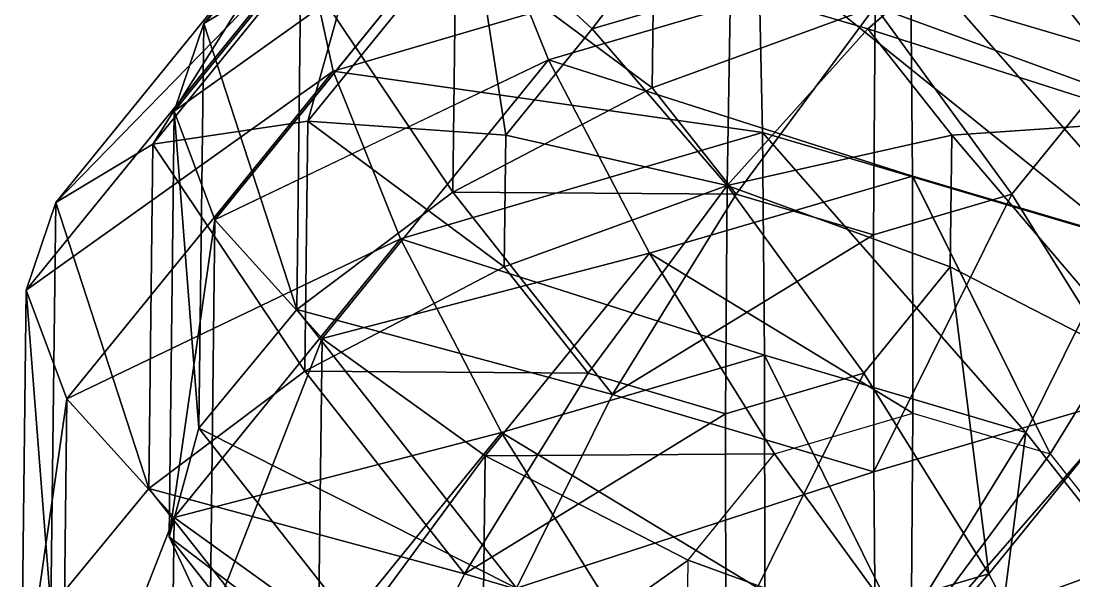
# Model space of a CAD drawing. Header units: metres. Extents: x -232 to 136, y -204 to 253.
# Drawn here: x -232.03 to -190.41, y -52.03 to -29.88 of the extents above; entities that cross this region are included whole.
import ezdxf

# ---------------------------------------------------------------- set-up
doc = ezdxf.new("R2010")
doc.units = ezdxf.units.M

msp = doc.modelspace()

# ---------------------------------------------------------------- linework, layer by layer
for points in [[(-214.2864, -17.022438, -448.7082), (-220.96594, -27.672424, -462.65677), (-224.80394, -29.97787, -454.40735), (-224.80383, -29.977772, -454.40726)], [(-214.91576, -19.82486, -439.77237), (-214.2864, -17.022438, -448.7082), (-224.80394, -29.97787, -454.40735), (-224.80383, -29.977772, -454.40726)], [(-214.91576, -19.82486, -439.77237), (-224.80394, -29.97787, -454.40735), (-225.97455, -33.447006, -445.76483), (-225.97444, -33.446907, -445.76474)], [(-213.84564, -24.784813, -431.87604), (-214.91576, -19.82486, -439.77237), (-225.97455, -33.447006, -445.76483), (-225.97444, -33.446907, -445.76474)], [(-182.65889, -31.416794, -426.53903), (-180.31612, -24.784813, -432.75406), (-197.02116, -19.83628, -430.03455), (-197.02106, -19.836182, -430.03445)], [(-182.65889, -31.416794, -426.53903), (-197.02116, -19.83628, -430.03455), (-196.86905, -27.20732, -424.22568), (-196.86894, -27.20722, -424.2256)], [(-186.16652, -31.86721, -656.17206), (-185.51114, -26.907257, -664.1136), (-203.07585, -21.704062, -661.2541), (-203.07574, -21.703962, -661.25397)], [(-186.16652, -31.86721, -656.17206), (-203.07585, -21.704062, -661.2541), (-202.87157, -26.918678, -653.4525), (-202.87146, -26.91858, -653.4524)], [(-203.78835, -22.77348, -688.4632), (-209.4479, -30.192213, -696.43005), (-214.18645, -25.83184, -689.6013), (-214.18634, -25.831741, -689.6012)], [(-203.78835, -22.77348, -688.4632), (-203.98131, -28.58434, -695.8317), (-209.4479, -30.192213, -696.43005), (-209.4478, -30.192114, -696.42993)], [(-220.13681, -24.104836, -672.12616), (-226.81635, -34.75482, -686.07477), (-230.65434, -37.06027, -677.8254), (-230.65424, -37.06017, -677.82526)], [(-220.76616, -26.907257, -663.19037), (-220.13681, -24.104836, -672.12616), (-230.65434, -37.06027, -677.8254), (-230.65424, -37.06017, -677.82526)], [(-217.8696, -23.734276, -681.22675), (-220.68665, -33.838737, -693.1236), (-226.81635, -34.75482, -686.07477), (-226.81624, -34.754723, -686.07465)], [(-220.13681, -24.104836, -672.12616), (-217.8696, -23.734276, -681.22675), (-226.81635, -34.75482, -686.07477), (-226.81624, -34.754723, -686.07465)], [(-217.8696, -23.734276, -681.22675), (-214.18645, -25.83184, -689.6013), (-220.68665, -33.838737, -693.1236), (-220.68654, -33.83864, -693.1235)], [(-180.66692, -34.754826, -687.28326), (-193.46407, -25.83184, -690.1439), (-189.34769, -23.734276, -681.97363), (-189.34758, -23.734177, -681.9735)], [(-213.84564, -24.784813, -431.87604), (-225.97455, -33.447006, -445.76483), (-224.36317, -37.740246, -437.57523), (-224.36307, -37.740147, -437.57513)], [(-211.1808, -31.416794, -425.79214), (-213.84564, -24.784813, -431.87604), (-224.36317, -37.740246, -437.57523), (-224.36307, -37.740147, -437.57513)], [(-196.86905, -27.20732, -424.22568), (-213.84564, -24.784813, -431.87604), (-211.1808, -31.416794, -425.79214), (-211.1807, -31.416695, -425.79205)], [(-214.18645, -25.83184, -689.6013), (-212.86526, -34.401688, -698.2818), (-220.68665, -33.838737, -693.1236), (-220.68654, -33.83864, -693.1235)], [(-214.18645, -25.83184, -689.6013), (-209.4479, -30.192213, -696.43005), (-212.86526, -34.401688, -698.2818), (-212.86516, -34.40159, -698.2817)], [(-193.46407, -25.83184, -690.1439), (-198.5535, -30.192213, -696.71533), (-203.98131, -28.58434, -695.8317), (-203.9812, -28.58424, -695.8316)], [(-187.15712, -33.83874, -694.0016), (-198.5535, -30.192213, -696.71533), (-193.46407, -25.83184, -690.1439), (-193.46396, -25.831741, -690.1438)], [(-180.66692, -34.754826, -687.28326), (-187.15712, -33.83874, -694.0016), (-193.46407, -25.83184, -690.1439), (-193.46396, -25.831741, -690.1438)], [(-220.76616, -26.907257, -663.19037), (-230.65434, -37.06027, -677.8254), (-231.82495, -40.529404, -669.18286), (-231.82484, -40.529305, -669.18274)], [(-219.69604, -31.86721, -655.29407), (-220.76616, -26.907257, -663.19037), (-231.82495, -40.529404, -669.18286), (-231.82484, -40.529305, -669.18274)], [(-220.96594, -27.672424, -462.65677), (-214.83624, -26.75634, -469.7056), (-214.95567, -36.65341, -474.26663), (-214.95557, -36.653313, -474.26654)], [(-202.87157, -26.918678, -653.4525), (-220.76616, -26.907257, -663.19037), (-219.69604, -31.86721, -655.29407), (-219.69594, -31.867111, -655.29395)], [(-202.71945, -34.28972, -647.6437), (-202.87157, -26.918678, -653.4525), (-219.69604, -31.86721, -655.29407), (-219.69594, -31.867111, -655.29395)], [(-214.83624, -26.75634, -469.7056), (-207.07765, -32.52249, -477.26172), (-214.95567, -36.65341, -474.26663), (-214.95557, -36.653313, -474.26654)], [(-214.83624, -26.75634, -469.7056), (-207.01486, -27.31929, -474.86383), (-207.07765, -32.52249, -477.26172), (-207.07755, -32.522392, -477.26163)], [(-188.5093, -38.49919, -649.95703), (-186.16652, -31.86721, -656.17206), (-202.87157, -26.918678, -653.4525), (-202.87146, -26.91858, -653.4524)], [(-188.5093, -38.49919, -649.95703), (-202.87157, -26.918678, -653.4525), (-202.71945, -34.28972, -647.6437), (-202.71935, -34.28962, -647.64355)], [(-196.78401, -36.01325, -420.9781), (-196.86905, -27.20732, -424.22568), (-211.1808, -31.416794, -425.79214), (-211.1807, -31.416695, -425.79205)], [(-207.01486, -27.31929, -474.86383), (-198.26741, -29.306171, -477.62653), (-207.07765, -32.52249, -477.26172), (-207.07755, -32.522392, -477.26163)], [(-189.45013, -32.52249, -477.7233), (-198.26741, -29.306171, -477.62653), (-189.38734, -27.319292, -475.3254), (-189.38724, -27.319193, -475.32532)], [(-186.45973, -39.07161, -422.65884), (-182.65889, -31.416794, -426.53903), (-196.86905, -27.20732, -424.22568), (-196.86894, -27.20722, -424.2256)], [(-186.45973, -39.07161, -422.65884), (-196.86905, -27.20732, -424.22568), (-196.78401, -36.01325, -420.9781), (-196.7839, -36.01315, -420.978)], [(-224.80394, -29.97787, -454.40735), (-220.96594, -27.672424, -462.65677), (-221.13034, -41.29458, -468.9345), (-221.13023, -41.29448, -468.93442)], [(-220.96594, -27.672424, -462.65677), (-214.95567, -36.65341, -474.26663), (-221.13034, -41.29458, -468.9345), (-221.13023, -41.29448, -468.93442)], [(-203.98131, -28.58434, -695.8317), (-204.11781, -36.38857, -701.04456), (-209.4479, -30.192213, -696.43005), (-209.4478, -30.192114, -696.42993)], [(-198.5535, -30.192213, -696.71533), (-204.11781, -36.38857, -701.04456), (-203.98131, -28.58434, -695.8317), (-203.9812, -28.58424, -695.8316)], [(-207.07765, -32.52249, -477.26172), (-198.26741, -29.306171, -477.62653), (-203.7619, -36.731964, -479.2898), (-203.7618, -36.731865, -479.2897)], [(-203.7619, -36.731964, -479.2898), (-198.26741, -29.306171, -477.62653), (-198.33409, -38.33984, -480.1734), (-198.33398, -38.33974, -480.1733)], [(-198.33409, -38.33984, -480.1734), (-198.26741, -29.306171, -477.62653), (-192.8675, -36.731964, -479.57507), (-192.86739, -36.731865, -479.57498)], [(-192.8675, -36.731964, -479.57507), (-198.26741, -29.306171, -477.62653), (-189.45013, -32.52249, -477.7233), (-189.45003, -32.522392, -477.7232)], [(-225.97455, -33.447006, -445.76483), (-224.80394, -29.97787, -454.40735), (-224.9972, -45.991673, -461.7873), (-224.99709, -45.991573, -461.7872)], [(-224.80394, -29.97787, -454.40735), (-221.13034, -41.29458, -468.9345), (-224.9972, -45.991673, -461.7873), (-224.99709, -45.991573, -461.7872)], [(-209.4479, -30.192213, -696.43005), (-204.11781, -36.38857, -701.04456), (-212.86526, -34.401688, -698.2818), (-212.86516, -34.40159, -698.2817)], [(-195.23775, -34.401688, -698.7434), (-204.11781, -36.38857, -701.04456), (-198.5535, -30.192213, -696.71533), (-198.55339, -30.192114, -696.7152)], [(-187.15712, -33.83874, -694.0016), (-195.23775, -34.401688, -698.7434), (-198.5535, -30.192213, -696.71533), (-198.55339, -30.192114, -696.7152)], [(-211.1808, -31.416794, -425.79214), (-224.36317, -37.740246, -437.57523), (-220.12756, -42.43734, -430.64017), (-220.12746, -42.43724, -430.64008)], [(-207.18211, -39.07161, -422.1162), (-211.1808, -31.416794, -425.79214), (-220.12756, -42.43734, -430.64017), (-220.12746, -42.43724, -430.64008)], [(-196.78401, -36.01325, -420.9781), (-211.1808, -31.416794, -425.79214), (-207.18211, -39.07161, -422.1162), (-207.182, -39.07151, -422.11612)], [(-219.69604, -31.86721, -655.29407), (-231.82495, -40.529404, -669.18286), (-230.21358, -44.822643, -660.9932), (-230.21347, -44.822544, -660.9931)], [(-217.0312, -38.49919, -649.21014), (-219.69604, -31.86721, -655.29407), (-230.21358, -44.822643, -660.9932), (-230.21347, -44.822544, -660.9931)], [(-202.71945, -34.28972, -647.6437), (-219.69604, -31.86721, -655.29407), (-217.0312, -38.49919, -649.21014), (-217.0311, -38.499092, -649.21)], [(-214.95567, -36.65341, -474.26663), (-207.07765, -32.52249, -477.26172), (-203.7619, -36.731964, -479.2898), (-203.7618, -36.731865, -479.2897)], [(-187.92635, -44.66031, -478.66693), (-192.8675, -36.731964, -479.57507), (-189.45013, -32.52249, -477.7233), (-189.45003, -32.522392, -477.7232)], [(-225.97455, -33.447006, -445.76483), (-224.9972, -45.991673, -461.7873), (-226.17775, -50.284912, -453.52457), (-226.17764, -50.284813, -453.52448)], [(-224.36317, -37.740246, -437.57523), (-225.97455, -33.447006, -445.76483), (-226.17775, -50.284912, -453.52457), (-226.17764, -50.284813, -453.52448)], [(-226.81635, -34.75482, -686.07477), (-220.68665, -33.838737, -693.1236), (-220.80608, -43.73581, -697.68463), (-220.80597, -43.73571, -697.6845)], [(-220.68665, -33.838737, -693.1236), (-212.92805, -39.60489, -700.6797), (-220.80608, -43.73581, -697.68463), (-220.80597, -43.73571, -697.6845)], [(-220.68665, -33.838737, -693.1236), (-212.86526, -34.401688, -698.2818), (-212.92805, -39.60489, -700.6797), (-212.92795, -39.60479, -700.67957)], [(-187.27655, -43.73581, -698.5626), (-195.23775, -34.401688, -698.7434), (-187.15712, -33.83874, -694.0016), (-187.15701, -33.838642, -694.00146)], [(-202.63441, -43.095646, -644.3961), (-202.71945, -34.28972, -647.6437), (-217.0312, -38.49919, -649.21014), (-217.0311, -38.499092, -649.21)], [(-212.86526, -34.401688, -698.2818), (-204.11781, -36.38857, -701.04456), (-212.92805, -39.60489, -700.6797), (-212.92795, -39.60479, -700.67957)], [(-195.30054, -39.60489, -701.1413), (-204.11781, -36.38857, -701.04456), (-195.23775, -34.401688, -698.7434), (-195.23764, -34.40159, -698.7433)], [(-192.31013, -46.154007, -646.07684), (-188.5093, -38.49919, -649.95703), (-202.71945, -34.28972, -647.6437), (-202.71935, -34.28962, -647.64355)], [(-192.31013, -46.154007, -646.07684), (-202.71945, -34.28972, -647.6437), (-202.63441, -43.095646, -644.3961), (-202.63431, -43.095547, -644.396)], [(-187.27655, -43.73581, -698.5626), (-195.30054, -39.60489, -701.1413), (-195.23775, -34.401688, -698.7434), (-195.23764, -34.40159, -698.7433)], [(-230.65434, -37.06027, -677.8254), (-226.81635, -34.75482, -686.07477), (-226.98074, -48.376976, -692.35254), (-226.98064, -48.376877, -692.3524)], [(-226.81635, -34.75482, -686.07477), (-220.80608, -43.73581, -697.68463), (-226.98074, -48.376976, -692.35254), (-226.98064, -48.376877, -692.3524)], [(-196.77437, -45.392075, -420.60974), (-196.78401, -36.01325, -420.9781), (-207.18211, -39.07161, -422.1162), (-207.182, -39.07151, -422.11612)], [(-191.34657, -46.99995, -421.49335), (-186.45973, -39.07161, -422.65884), (-196.78401, -36.01325, -420.9781), (-196.7839, -36.01315, -420.978)], [(-191.34657, -46.99995, -421.49335), (-196.78401, -36.01325, -420.9781), (-196.77437, -45.392075, -420.60974), (-196.77426, -45.391975, -420.60965)], [(-212.92805, -39.60489, -700.6797), (-204.11781, -36.38857, -701.04456), (-209.6123, -43.81436, -702.70776), (-209.6122, -43.814262, -702.70764)], [(-209.6123, -43.81436, -702.70776), (-204.11781, -36.38857, -701.04456), (-204.1845, -45.422237, -703.59143), (-204.18439, -45.42214, -703.5913)], [(-204.1845, -45.422237, -703.59143), (-204.11781, -36.38857, -701.04456), (-198.7179, -43.81436, -702.99304), (-198.71779, -43.814262, -702.9929)], [(-198.7179, -43.81436, -702.99304), (-204.11781, -36.38857, -701.04456), (-195.30054, -39.60489, -701.1413), (-195.30043, -39.60479, -701.1412)], [(-221.13034, -41.29458, -468.9345), (-214.95567, -36.65341, -474.26663), (-208.64874, -44.66031, -478.1243), (-208.64864, -44.66021, -478.1242)], [(-214.95567, -36.65341, -474.26663), (-203.7619, -36.731964, -479.2898), (-208.64874, -44.66031, -478.1243), (-208.64864, -44.66021, -478.1242)], [(-208.64874, -44.66031, -478.1243), (-203.7619, -36.731964, -479.2898), (-198.33409, -38.33984, -480.1734), (-198.33398, -38.33974, -480.1733)], [(-198.32445, -47.71867, -479.80505), (-198.33409, -38.33984, -480.1734), (-192.8675, -36.731964, -479.57507), (-192.86739, -36.731865, -479.57498)], [(-198.32445, -47.71867, -479.80505), (-192.8675, -36.731964, -479.57507), (-187.92635, -44.66031, -478.66693), (-187.92624, -44.66021, -478.66684)], [(-231.82495, -40.529404, -669.18286), (-230.65434, -37.06027, -677.8254), (-230.8476, -53.07407, -685.20526), (-230.84749, -53.07397, -685.20514)], [(-230.65434, -37.06027, -677.8254), (-226.98074, -48.376976, -692.35254), (-230.8476, -53.07407, -685.20526), (-230.84749, -53.07397, -685.20514)], [(-224.36317, -37.740246, -437.57523), (-226.17775, -50.284912, -453.52457), (-224.55643, -53.754044, -444.95514), (-224.55632, -53.753944, -444.95505)], [(-220.12756, -42.43734, -430.64017), (-224.36317, -37.740246, -437.57523), (-224.55643, -53.754044, -444.95514), (-224.55632, -53.753944, -444.95505)], [(-217.0312, -38.49919, -649.21014), (-230.21358, -44.822643, -660.9932), (-225.97797, -49.519737, -654.05817), (-225.97786, -49.519638, -654.05804)], [(-213.03252, -46.154007, -645.53424), (-217.0312, -38.49919, -649.21014), (-225.97797, -49.519737, -654.05817), (-225.97786, -49.519638, -654.05804)], [(-202.63441, -43.095646, -644.3961), (-217.0312, -38.49919, -649.21014), (-213.03252, -46.154007, -645.53424), (-213.03241, -46.153908, -645.5341)], [(-208.64874, -44.66031, -478.1243), (-198.33409, -38.33984, -480.1734), (-198.32445, -47.71867, -479.80505), (-198.32434, -47.71857, -479.80496)], [(-186.00319, -54.160904, -649.9345), (-188.5093, -38.49919, -649.95703), (-192.31013, -46.154007, -646.07684), (-192.31003, -46.153908, -646.0767)], [(-207.18211, -39.07161, -422.1162), (-220.12756, -42.43734, -430.64017), (-213.6823, -47.078506, -425.6385), (-213.68219, -47.078407, -425.6384)], [(-202.24097, -46.99995, -421.20807), (-207.18211, -39.07161, -422.1162), (-213.6823, -47.078506, -425.6385), (-213.68219, -47.078407, -425.6384)], [(-196.77437, -45.392075, -420.60974), (-207.18211, -39.07161, -422.1162), (-202.24097, -46.99995, -421.20807), (-202.24086, -46.99985, -421.20798)], [(-188.0308, -51.209427, -423.52145), (-186.45973, -39.07161, -422.65884), (-191.34657, -46.99995, -421.49335), (-191.34647, -46.99985, -421.49326)], [(-220.80608, -43.73581, -697.68463), (-212.92805, -39.60489, -700.6797), (-209.6123, -43.81436, -702.70776), (-209.6122, -43.814262, -702.70764)], [(-193.77675, -51.742706, -702.0849), (-198.7179, -43.81436, -702.99304), (-195.30054, -39.60489, -701.1413), (-195.30043, -39.60479, -701.1412)], [(-193.77675, -51.742706, -702.0849), (-195.30054, -39.60489, -701.1413), (-187.27655, -43.73581, -698.5626), (-187.27644, -43.73571, -698.5625)], [(-231.82495, -40.529404, -669.18286), (-230.8476, -53.07407, -685.20526), (-232.02815, -57.36731, -676.94257), (-232.02805, -57.36721, -676.94244)], [(-230.21358, -44.822643, -660.9932), (-231.82495, -40.529404, -669.18286), (-232.02815, -57.36731, -676.94257), (-232.02805, -57.36721, -676.94244)], [(-224.9972, -45.991673, -461.7873), (-221.13034, -41.29458, -468.9345), (-212.44957, -52.315125, -474.2441), (-212.44946, -52.315025, -474.24402)], [(-221.13034, -41.29458, -468.9345), (-208.64874, -44.66031, -478.1243), (-212.44957, -52.315125, -474.2441), (-212.44946, -52.315025, -474.24402)], [(-220.12756, -42.43734, -430.64017), (-224.55643, -53.754044, -444.95514), (-220.29195, -56.059494, -436.9179), (-220.29184, -56.059395, -436.91782)], [(-213.6823, -47.078506, -425.6385), (-220.12756, -42.43734, -430.64017), (-220.29195, -56.059494, -436.9179), (-220.29184, -56.059395, -436.91782)], [(-202.62477, -52.474472, -644.0277), (-202.63441, -43.095646, -644.3961), (-213.03252, -46.154007, -645.53424), (-213.03241, -46.153908, -645.5341)], [(-197.19698, -54.082348, -644.9114), (-192.31013, -46.154007, -646.07684), (-202.63441, -43.095646, -644.3961), (-202.63431, -43.095547, -644.396)], [(-197.19698, -54.082348, -644.9114), (-202.63441, -43.095646, -644.3961), (-202.62477, -52.474472, -644.0277), (-202.62466, -52.474373, -644.0276)], [(-226.98074, -48.376976, -692.35254), (-220.80608, -43.73581, -697.68463), (-214.49915, -51.742706, -701.5423), (-214.49904, -51.742607, -701.5422)], [(-220.80608, -43.73581, -697.68463), (-209.6123, -43.81436, -702.70776), (-214.49915, -51.742706, -701.5423), (-214.49904, -51.742607, -701.5422)], [(-214.49915, -51.742706, -701.5423), (-209.6123, -43.81436, -702.70776), (-204.1845, -45.422237, -703.59143), (-204.18439, -45.42214, -703.5913)], [(-204.17485, -54.801067, -703.223), (-204.1845, -45.422237, -703.59143), (-198.7179, -43.81436, -702.99304), (-198.71779, -43.814262, -702.9929)], [(-204.17485, -54.801067, -703.223), (-198.7179, -43.81436, -702.99304), (-193.77675, -51.742706, -702.0849), (-193.77664, -51.742607, -702.0848)], [(-189.77805, -59.397522, -698.409), (-193.77675, -51.742706, -702.0849), (-187.27655, -43.73581, -698.5626), (-187.27644, -43.73571, -698.5625)], [(-230.21358, -44.822643, -660.9932), (-232.02815, -57.36731, -676.94257), (-230.40683, -60.83644, -668.37317), (-230.40672, -60.83634, -668.37305)], [(-225.97797, -49.519737, -654.05817), (-230.21358, -44.822643, -660.9932), (-230.40683, -60.83644, -668.37317), (-230.40672, -60.83634, -668.37305)], [(-212.44957, -52.315125, -474.2441), (-208.64874, -44.66031, -478.1243), (-198.32445, -47.71867, -479.80505), (-198.32434, -47.71857, -479.80496)], [(-198.32445, -47.71867, -479.80505), (-198.32445, -47.71867, -479.80505), (-208.64874, -44.66031, -478.1243), (-208.64864, -44.66021, -478.1242)], [(-198.23941, -56.524597, -476.5575), (-198.32445, -47.71867, -479.80505), (-187.92635, -44.66031, -478.66693), (-187.92624, -44.66021, -478.66684)], [(-198.23941, -56.524597, -476.5575), (-187.92635, -44.66031, -478.66693), (-183.92764, -52.315125, -474.991), (-183.92754, -52.315025, -474.9909)], [(-214.49915, -51.742706, -701.5423), (-204.1845, -45.422237, -703.59143), (-204.17485, -54.801067, -703.223), (-204.17474, -54.80097, -703.2229)], [(-196.77437, -45.392075, -420.60974), (-196.84105, -54.425747, -423.15662), (-202.24097, -46.99995, -421.20807), (-202.24086, -46.99985, -421.20798)], [(-191.34657, -46.99995, -421.49335), (-196.84105, -54.425747, -423.15662), (-196.77437, -45.392075, -420.60974), (-196.77426, -45.391975, -420.60965)], [(-226.17775, -50.284912, -453.52457), (-224.9972, -45.991673, -461.7873), (-214.79234, -58.9471, -468.02908), (-214.79224, -58.947002, -468.029)], [(-213.03252, -46.154007, -645.53424), (-225.97797, -49.519737, -654.05817), (-219.5327, -54.160904, -649.0565), (-219.5326, -54.160805, -649.0564)], [(-224.9972, -45.991673, -461.7873), (-212.44957, -52.315125, -474.2441), (-214.79234, -58.9471, -468.02908), (-214.79224, -58.947002, -468.029)], [(-208.09137, -54.082348, -644.6261), (-213.03252, -46.154007, -645.53424), (-219.5327, -54.160904, -649.0565), (-219.5326, -54.160805, -649.0564)], [(-202.62477, -52.474472, -644.0277), (-213.03252, -46.154007, -645.53424), (-208.09137, -54.082348, -644.6261), (-208.09126, -54.08225, -644.626)], [(-193.88121, -58.291824, -646.93945), (-192.31013, -46.154007, -646.07684), (-197.19698, -54.082348, -644.9114), (-197.19687, -54.08225, -644.91125)], [(-193.88121, -58.291824, -646.93945), (-186.00319, -54.160904, -649.9345), (-192.31013, -46.154007, -646.07684), (-192.31003, -46.153908, -646.0767)], [(-202.24097, -46.99995, -421.20807), (-213.6823, -47.078506, -425.6385), (-205.65833, -51.209427, -423.05984), (-205.65822, -51.209328, -423.05975)], [(-202.24097, -46.99995, -421.20807), (-196.84105, -54.425747, -423.15662), (-205.65833, -51.209427, -423.05984), (-205.65822, -51.209328, -423.05975)], [(-188.0308, -51.209427, -423.52145), (-196.84105, -54.425747, -423.15662), (-191.34657, -46.99995, -421.49335), (-191.34647, -46.99985, -421.49326)], [(-213.6823, -47.078506, -425.6385), (-220.29195, -56.059494, -436.9179), (-213.80174, -56.97558, -430.19955), (-213.80164, -56.97548, -430.19946)], [(-205.65833, -51.209427, -423.05984), (-213.6823, -47.078506, -425.6385), (-213.80174, -56.97558, -430.19955), (-213.80164, -56.97548, -430.19946)], [(-212.44957, -52.315125, -474.2441), (-198.32445, -47.71867, -479.80505), (-198.23941, -56.524597, -476.5575), (-198.2393, -56.524498, -476.5574)], [(-230.8476, -53.07407, -685.20526), (-226.98074, -48.376976, -692.35254), (-218.29997, -59.397522, -697.6621), (-218.29987, -59.397423, -697.662)], [(-226.98074, -48.376976, -692.35254), (-214.49915, -51.742706, -701.5423), (-218.29997, -59.397522, -697.6621), (-218.29987, -59.397423, -697.662)], [(-225.97797, -49.519737, -654.05817), (-230.40683, -60.83644, -668.37317), (-226.14235, -63.14189, -660.3359), (-226.14224, -63.141792, -660.33575)], [(-219.5327, -54.160904, -649.0565), (-225.97797, -49.519737, -654.05817), (-226.14235, -63.14189, -660.3359), (-226.14224, -63.141792, -660.33575)], [(-226.17775, -50.284912, -453.52457), (-214.79234, -58.9471, -468.02908), (-215.44772, -63.907055, -460.0876), (-215.44762, -63.906956, -460.0875)], [(-224.55643, -53.754044, -444.95514), (-226.17775, -50.284912, -453.52457), (-215.44772, -63.907055, -460.0876), (-215.44762, -63.906956, -460.0875)], [(-205.65833, -51.209427, -423.05984), (-213.80174, -56.97558, -430.19955), (-205.72112, -56.41263, -425.45773), (-205.72101, -56.41253, -425.45764)], [(-205.65833, -51.209427, -423.05984), (-196.84105, -54.425747, -423.15662), (-205.72112, -56.41263, -425.45773), (-205.72101, -56.41253, -425.45764)], [(-188.0936, -56.412624, -425.9193), (-196.84105, -54.425747, -423.15662), (-188.0308, -51.209427, -423.52145), (-188.0307, -51.209328, -423.52136)], [(-218.29997, -59.397522, -697.6621), (-214.49915, -51.742706, -701.5423), (-204.17485, -54.801067, -703.223), (-204.17474, -54.80097, -703.2229)], [(-204.17485, -54.801067, -703.223), (-204.17485, -54.801067, -703.223), (-214.49915, -51.742706, -701.5423), (-214.49904, -51.742607, -701.5422)], [(-204.08981, -63.606995, -699.97546), (-204.17485, -54.801067, -703.223), (-193.77675, -51.742706, -702.0849), (-193.77664, -51.742607, -702.0848)], [(-204.08981, -63.606995, -699.97546), (-193.77675, -51.742706, -702.0849), (-189.77805, -59.397522, -698.409), (-189.77794, -59.397423, -698.4089)]]:
    msp.add_3dface(points)

doc.saveas('drawing.dxf')
